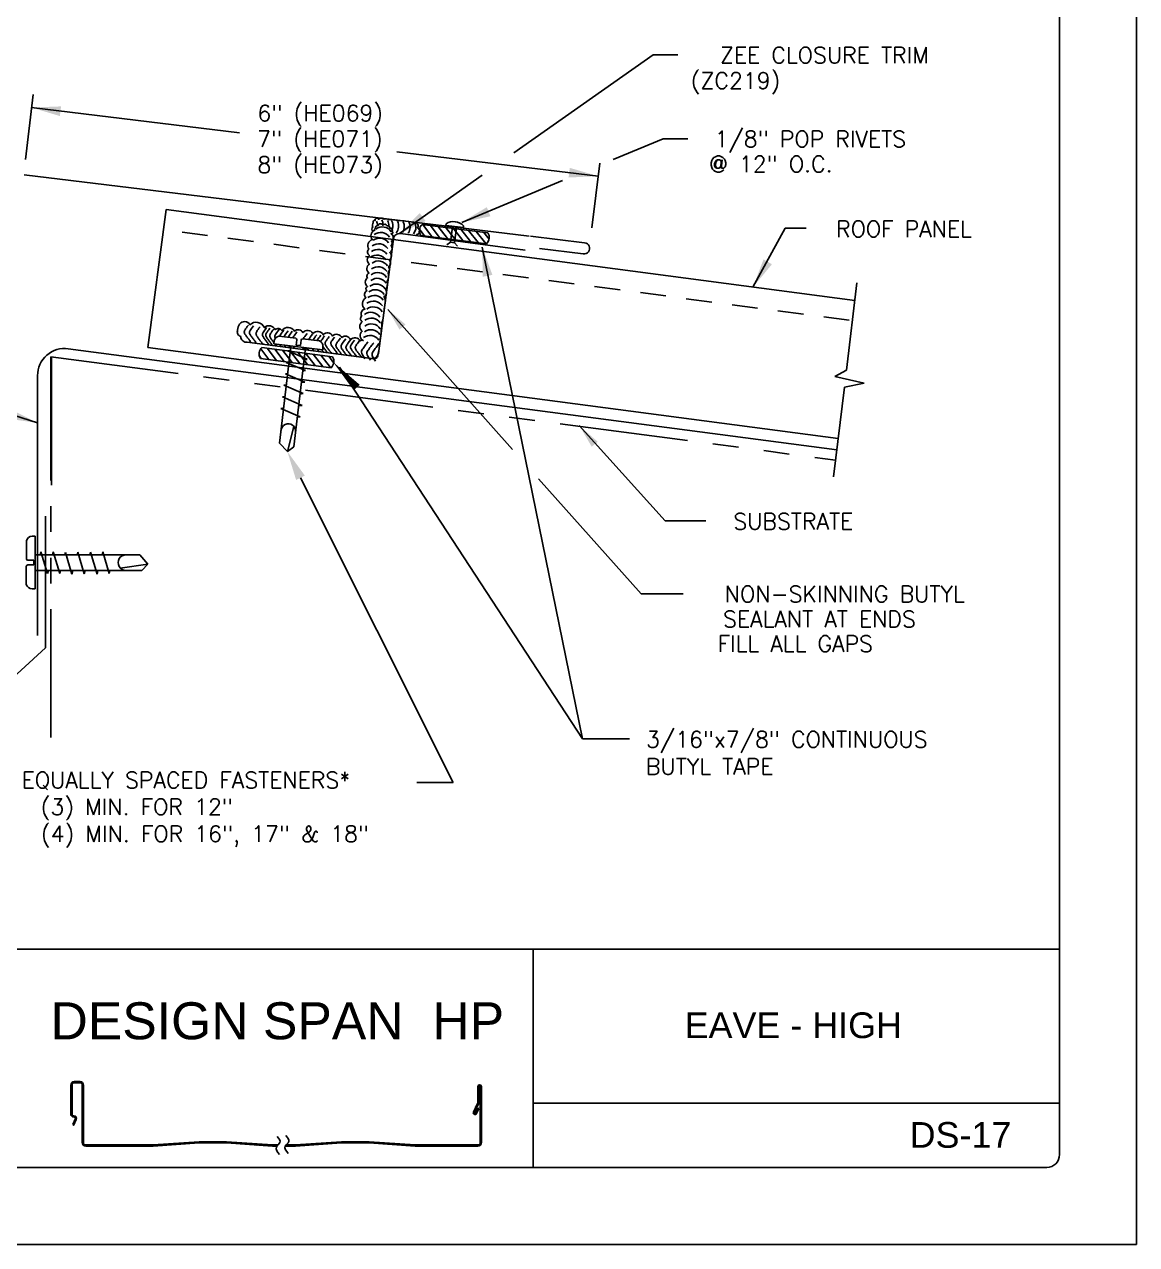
# Model space of a CAD drawing. Extents: x 109.9 to 118.4, y -37.9 to -26.9.
# Drawn here: x 113.01 to 118.42, y -37.92 to -31.98 of the extents above; entities that cross this region are included whole.
import ezdxf
from ezdxf.enums import TextEntityAlignment as Align

# ---------------------------------------------------------------- set-up
doc = ezdxf.new("R2010")
doc.units = 0
doc.header["$LTSCALE"] = 0.5
doc.header["$MEASUREMENT"] = 0
doc.linetypes.add('HIDDEN', pattern=[0.375, 0.25, -0.125])
doc.linetypes.add('PHANTOM', pattern=[2.5, 1.25, -0.25, 0.25, -0.25, 0.25, -0.25])
for name, color, linetype in [('BORDER', 9, 'CONTINUOUS'), ('DIM', 4, 'CONTINUOUS'), ('DWG', 2, 'CONTINUOUS')]:
    doc.layers.add(name, color=color, linetype=linetype)
doc.styles.add('ROMAND', font='romand.shx')
doc.styles.get("Standard").update_dxf_attribs({"font": 'romans.shx'})

msp = doc.modelspace()

# ---------------------------------------------------------------- linework, layer by layer
at = {"layer": 'BORDER'}
for p, q in [((118.4181, -26.9185), (118.4181, -37.9185)), ((118.0431, -27.356), (118.0431, -37.481)), ((118.0431, -36.481), (110.4806, -36.481)), ((115.4806, -36.481), (115.4806, -37.5435)), ((113.2317, -37.1423), (113.2317, -37.2851)), ((113.2371, -37.1423), (113.2371, -37.2851)), ((113.2761, -37.1259), (113.2482, -37.1259)), ((113.2761, -37.1312), (113.2482, -37.1312)), ((113.2872, -37.4225), (113.2872, -37.1423)), ((113.2926, -37.4225), (113.2926, -37.1423)), ((115.2124, -37.1495), (115.2124, -37.2243)), ((115.2178, -37.1495), (115.2178, -37.2243)), ((115.2209, -37.1465), (115.2209, -37.1465)), ((115.2239, -37.4225), (115.2239, -37.1495)), ((115.2293, -37.4225), (115.2293, -37.1495)), ((113.2317, -37.2851), (113.2317, -37.238)), ((115.2114, -37.229), (115.1906, -37.2736)), ((115.2163, -37.2313), (115.1955, -37.2759)), ((115.201, -37.2785), (115.2121, -37.2546)), ((115.2058, -37.2807), (115.2169, -37.2569)), ((115.2169, -37.2569), (115.2121, -37.2546)), ((118.0431, -37.231), (115.4806, -37.231)), ((113.2528, -37.3077), (113.2405, -37.334)), ((113.2448, -37.2922), (113.2454, -37.2922)), ((113.2451, -37.2976), (113.2458, -37.2975)), ((113.2576, -37.31), (113.2454, -37.3363)), ((115.1947, -37.2848), (115.1947, -37.2848)), ((115.1969, -37.2799), (115.1969, -37.2799)), ((115.2293, -37.2924), (115.2293, -37.3756)), ((113.2454, -37.3363), (113.2405, -37.334)), ((113.3037, -37.4336), (113.6318, -37.4336)), ((113.3037, -37.439), (113.6318, -37.439)), ((113.6318, -37.4336), (113.8555, -37.4186)), ((113.6318, -37.439), (113.8555, -37.4239)), ((113.8555, -37.4186), (113.9897, -37.4186)), ((113.8555, -37.4239), (113.9897, -37.4239)), ((113.9897, -37.4186), (114.2133, -37.4336)), ((113.9897, -37.4239), (114.2133, -37.439)), ((114.2133, -37.4336), (114.2404, -37.4336)), ((114.2133, -37.439), (114.2354, -37.439)), ((114.275, -37.439), (114.3254, -37.439)), ((114.2788, -37.4336), (114.3254, -37.4336)), ((114.3254, -37.4336), (114.5491, -37.4186)), ((114.3254, -37.439), (114.5491, -37.4239)), ((114.5491, -37.4186), (114.6833, -37.4186)), ((114.5491, -37.4239), (114.6833, -37.4239)), ((114.6833, -37.4186), (114.9069, -37.4336)), ((114.6833, -37.4239), (114.9069, -37.439)), ((114.9069, -37.4336), (115.2128, -37.4336)), ((114.9069, -37.439), (115.2128, -37.439)), ((117.9806, -37.5435), (110.5431, -37.5435)), ((118.4181, -37.9185), (109.9181, -37.9185))]:
    msp.add_line(p, q, dxfattribs=at)
for centre, radius, start, end in [((113.2482, -37.1423), 0.0165, 90, 180), ((113.2482, -37.1423), 0.0111, 90, 180), ((113.2761, -37.1423), 0.0165, 0, 90), ((113.2761, -37.1423), 0.0111, 0, 90), ((115.2209, -37.1495), 0.00841, 90, 180), ((115.2209, -37.1495), 0.00304, 90, 180), ((115.2209, -37.1495), 0.00841, 0, 90), ((115.2209, -37.1495), 0.00304, 360, 90), ((115.2014, -37.2243), 0.0111, 335, 0), ((115.2014, -37.2243), 0.0165, 335, 0), ((113.2443, -37.2851), 0.0125, 180, 274), ((113.2443, -37.2851), 0.00716, 180, 274), ((113.2463, -37.3047), 0.0125, 335, 94), ((113.2463, -37.3047), 0.00716, 335, 94), ((115.1982, -37.2772), 0.00841, 155, 245), ((115.1982, -37.2772), 0.00841, 245, 335), ((115.1982, -37.2772), 0.00304, 155, 245), ((115.1982, -37.2772), 0.00304, 245, 335), ((113.3037, -37.4225), 0.0165, 180, 270), ((113.3037, -37.4225), 0.0111, 180, 270), ((115.2128, -37.4225), 0.0111, 270, 360), ((115.2128, -37.4225), 0.0165, 270, 0), ((117.9806, -37.481), 0.0625, 270, 0)]:
    msp.add_arc(centre, radius, start, end, dxfattribs=at)
for points in [[(114.2785, -37.3879), (114.2922, -37.4171), (114.2747, -37.4396), (114.2891, -37.4761)], [(114.2356, -37.3926), (114.2493, -37.4218), (114.2318, -37.4443), (114.2463, -37.4807)]]:
    msp.add_spline(points, degree=3, dxfattribs=at)
for p in [(113.2926, -37.1423), (115.2293, -37.1495), (115.2017, -37.2498), (115.2124, -37.2268), (115.2124, -37.2268), (115.2293, -37.2268), (115.2293, -37.2812), (115.2295, -37.2757), (113.2454, -37.3363), (113.2454, -37.3363), (115.2293, -37.3644), (113.2926, -37.4225), (113.3037, -37.4336), (114.1377, -37.4336), (114.1377, -37.4336), (115.2128, -37.4336), (115.2293, -37.4225)]:
    msp.add_point(p, dxfattribs=at)
at = {"layer": 'DIM', "color": 5}
for p, q in [((115.3879, -32.6087), (116.0655, -32.1321)), ((116.0655, -32.1321), (116.1852, -32.1321)), ((113.0488, -32.3238), (113.0104, -32.6408)), ((113.0405, -32.3875), (114.052, -32.51)), ((115.8706, -32.6409), (116.114, -32.5401)), ((116.114, -32.5401), (116.2343, -32.5401)), ((114.8181, -32.6027), (115.7978, -32.7214)), ((115.8053, -32.6589), (115.7673, -32.9729)), ((114.8309, -33.0005), (115.2338, -32.7171)), ((115.1338, -32.9463), (115.6239, -32.7432)), ((116.5507, -33.262), (116.7075, -32.9745)), ((116.7075, -32.9745), (116.8095, -32.9745)), ((115.2335, -33.0665), (115.721, -35.4591)), ((114.7745, -33.3701), (115.3811, -34.0518)), ((114.5383, -33.6505), (115.721, -35.4591)), ((113.0693, -33.9218), (112.4925, -33.7348)), ((115.7051, -33.9336), (116.1245, -34.3988)), ((115.5075, -34.1936), (116.0065, -34.7536)), ((116.1245, -34.3988), (116.3223, -34.3976)), ((116.0065, -34.7536), (116.211, -34.7536)), ((115.721, -35.4591), (115.9494, -35.4591)), ((114.916, -35.6702), (115.0914, -35.6702))]:
    msp.add_line(p, q, dxfattribs=at)
msp.add_lwpolyline([(114.5064, -33.624, 0, 0.04, 0), (114.6228, -33.7499, 0.04, 0.04, 0)], format="xyseb", dxfattribs=at)
msp.add_lwpolyline([(114.3489, -34.1883), (115.0914, -35.6702)], dxfattribs=at)
at = {"layer": 'DIM', "color": 5, "extrusion": (0, 0, -1)}
for points in [[(-113.178, -32.4291), (-113.0399, -32.3876), (-113.1839, -32.3821)], [(-115.6594, -32.6811), (-115.7978, -32.7214), (-115.6538, -32.7281)], [(-115.2734, -32.9166), (-115.1324, -32.9466), (-115.256, -32.8725)], [(-114.9573, -32.939), (-114.8285, -33.0039), (-114.9293, -32.9008)], [(-115.2364, -33.2106), (-115.2335, -33.0665), (-115.283, -33.2019)], [(-116.6434, -33.1501), (-116.5512, -33.261), (-116.6025, -33.1262)], [(-112.9409, -33.8562), (-113.0693, -33.9218), (-112.9266, -33.9014)]]:
    msp.add_solid(points, dxfattribs=at)
at = {"layer": 'DIM', "color": 5}
for points in [[(114.831, -33.4676), (114.8603, -33.4435), (114.7732, -33.3678)], [(115.7662, -34.0374), (115.7955, -34.0133), (115.7084, -33.9377)], [(114.3701, -34.1777), (114.2852, -34.0611), (114.3277, -34.1989)]]:
    msp.add_solid(points, dxfattribs=at)
at = {"layer": 'DWG'}
for p, q in [((113.0051, -32.7158), (115.4624, -33.0133)), ((113.695, -32.8831), (113.6065, -33.5551)), ((117.0463, -33.3264), (113.695, -32.8831)), ((114.8015, -33.0265), (114.7282, -33.5833)), ((115.4427, -33.0808), (114.835, -33.0008)), ((115.7319, -33.0459), (115.4679, -33.014)), ((115.513, -33.0731), (115.725, -33.0988)), ((114.6947, -33.609), (114.0899, -33.5293)), ((113.6065, -33.5551), (116.9659, -33.9973)), ((113.1088, -34.3759), (113.1088, -35.0158)), ((113.1088, -35.0158), (112.8905, -35.2153))]:
    msp.add_line(p, q, dxfattribs=at)
at = {"layer": 'DWG', "color": 46, "linetype": 'HIDDEN'}
msp.add_line((117.0196, -33.4218), (113.7028, -32.9851), dxfattribs=at)
at = {"layer": 'DWG', "color": 46}
for p, q in [((114.9505, -33.0101), (114.9279, -32.9807)), ((114.9515, -33.0103), (114.9281, -32.9798)), ((115.2607, -32.9973), (114.9414, -32.9567)), ((114.9889, -33.0153), (114.943, -32.9554)), ((115.0263, -33.0202), (114.9804, -32.9604)), ((115.0637, -33.0251), (115.0178, -32.9653)), ((115.1011, -33.03), (115.0552, -32.9702)), ((115.0575, -32.9526), (115.0564, -32.9612)), ((115.0564, -32.9612), (115.1417, -32.972)), ((115.0788, -33.043), (115.0883, -32.9683)), ((115.1384, -33.035), (115.0925, -32.9751)), ((115.099, -33.0456), (115.1085, -32.9708)), ((115.1758, -33.0399), (115.1299, -32.98)), ((115.1428, -32.9635), (115.1417, -32.972)), ((115.2132, -33.0448), (115.1673, -32.985)), ((115.2506, -33.0497), (115.2047, -32.9899)), ((115.267, -33.0273), (115.2421, -32.9948)), ((114.9344, -33.0095), (115.2538, -33.0501)), ((115.0612, -33.0548), (115.0788, -33.043)), ((115.0788, -33.043), (115.099, -33.0456)), ((115.1131, -33.0614), (115.099, -33.0456)), ((117.0566, -33.241), (117.0058, -33.6645)), ((114.0773, -33.4727), (114.0761, -33.4757)), ((114.0792, -33.4691), (114.0773, -33.4727)), ((114.0819, -33.4649), (114.0792, -33.4691)), ((114.0855, -33.4597), (114.0819, -33.4649)), ((114.0901, -33.4535), (114.0855, -33.4597)), ((114.0958, -33.4459), (114.0901, -33.4535)), ((114.1044, -33.4719), (114.1025, -33.4754)), ((114.107, -33.4677), (114.1044, -33.4719)), ((114.1105, -33.4627), (114.107, -33.4677)), ((114.115, -33.4567), (114.1105, -33.4627)), ((114.1204, -33.4494), (114.115, -33.4567)), ((114.1389, -33.473), (114.1361, -33.4773)), ((114.1425, -33.4678), (114.1389, -33.473)), ((114.1471, -33.4615), (114.1425, -33.4678)), ((114.1528, -33.4539), (114.1471, -33.4615)), ((114.1736, -33.4722), (114.17, -33.4773)), ((114.1782, -33.4659), (114.1736, -33.4722)), ((114.1839, -33.4583), (114.1782, -33.4659)), ((114.19, -33.4745), (114.1863, -33.4796)), ((114.1946, -33.4682), (114.19, -33.4745)), ((114.2002, -33.4606), (114.1946, -33.4682)), ((114.2148, -33.4713), (114.21, -33.4777)), ((114.2206, -33.4634), (114.2148, -33.4713)), ((114.2448, -33.4668), (114.2389, -33.4748)), ((114.2681, -33.4701), (114.2619, -33.4784)), ((114.2895, -33.4731), (114.2833, -33.4814)), ((114.0761, -33.4757), (114.0756, -33.4785)), ((114.0756, -33.4785), (114.0757, -33.4811)), ((114.0757, -33.4811), (114.0763, -33.4838)), ((114.0763, -33.4838), (114.0773, -33.4866)), ((114.0773, -33.4866), (114.0787, -33.4895)), ((114.0787, -33.4895), (114.0804, -33.4924)), ((114.0804, -33.4924), (114.0824, -33.4954)), ((114.0824, -33.4954), (114.0846, -33.4985)), ((114.0846, -33.4985), (114.087, -33.5017)), ((114.087, -33.5017), (114.0894, -33.5049)), ((114.0894, -33.5049), (114.0919, -33.5081)), ((114.0919, -33.5081), (114.0945, -33.5114)), ((114.0945, -33.5114), (114.097, -33.5147)), ((114.097, -33.5147), (114.0996, -33.5181)), ((114.0996, -33.5181), (114.1023, -33.5215)), ((114.1014, -33.4784), (114.1008, -33.4811)), ((114.1008, -33.4811), (114.1009, -33.4838)), ((114.1009, -33.4838), (114.1015, -33.4865)), ((114.1025, -33.4754), (114.1014, -33.4784)), ((114.1015, -33.4865), (114.1025, -33.4893)), ((114.1023, -33.5215), (114.1049, -33.525)), ((114.1025, -33.4893), (114.1039, -33.4921)), ((114.1039, -33.4921), (114.1057, -33.4951)), ((114.1049, -33.525), (114.1077, -33.5285)), ((114.1057, -33.4951), (114.1077, -33.4981)), ((114.1077, -33.4981), (114.1099, -33.5013)), ((114.1077, -33.5285), (114.1104, -33.532)), ((114.1099, -33.5013), (114.1123, -33.5044)), ((114.1123, -33.5044), (114.1148, -33.5077)), ((114.1148, -33.5077), (114.1174, -33.511)), ((114.1174, -33.511), (114.12, -33.5144)), ((114.12, -33.5144), (114.1226, -33.5178)), ((114.1226, -33.5178), (114.1253, -33.5213)), ((114.1253, -33.5213), (114.128, -33.5248)), ((114.128, -33.5248), (114.1307, -33.5283)), ((114.1307, -33.5283), (114.1335, -33.5319)), ((114.133, -33.4839), (114.1325, -33.4866)), ((114.1325, -33.4866), (114.1326, -33.4893)), ((114.1326, -33.4893), (114.1332, -33.492)), ((114.1342, -33.4808), (114.133, -33.4839)), ((114.1332, -33.492), (114.1342, -33.4947)), ((114.1335, -33.5319), (114.1362, -33.5354)), ((114.1361, -33.4773), (114.1342, -33.4808)), ((114.1342, -33.4947), (114.1356, -33.4976)), ((114.1356, -33.4976), (114.1373, -33.5005)), ((114.1373, -33.5005), (114.1393, -33.5035)), ((114.1393, -33.5035), (114.1415, -33.5066)), ((114.1415, -33.5066), (114.1438, -33.5097)), ((114.1438, -33.5097), (114.1462, -33.5128)), ((114.1462, -33.5128), (114.1487, -33.516)), ((114.1487, -33.516), (114.1511, -33.5192)), ((114.1511, -33.5192), (114.1536, -33.5224)), ((114.1536, -33.5224), (114.1561, -33.5257)), ((114.1561, -33.5257), (114.1587, -33.529)), ((114.1587, -33.529), (114.1614, -33.5324)), ((114.1614, -33.5324), (114.164, -33.5359)), ((114.1642, -33.4882), (114.1637, -33.4909)), ((114.1637, -33.4909), (114.1638, -33.4936)), ((114.1638, -33.4936), (114.1643, -33.4963)), ((114.1654, -33.4851), (114.1642, -33.4882)), ((114.1643, -33.4963), (114.1653, -33.499)), ((114.1653, -33.499), (114.1667, -33.5019)), ((114.1673, -33.4816), (114.1654, -33.4851)), ((114.1667, -33.5019), (114.1685, -33.5048)), ((114.17, -33.4773), (114.1673, -33.4816)), ((114.1685, -33.5048), (114.1704, -33.5078)), ((114.1704, -33.5078), (114.1726, -33.5109)), ((114.1726, -33.5109), (114.1749, -33.514)), ((114.1749, -33.514), (114.1773, -33.5171)), ((114.1773, -33.5171), (114.1797, -33.5202)), ((114.1797, -33.5202), (114.1822, -33.5234)), ((114.1805, -33.4905), (114.18, -33.4932)), ((114.18, -33.4932), (114.1801, -33.4959)), ((114.1801, -33.4959), (114.1806, -33.4986)), ((114.1817, -33.4875), (114.1805, -33.4905)), ((114.1806, -33.4986), (114.1817, -33.5014)), ((114.1836, -33.4839), (114.1817, -33.4875)), ((114.1817, -33.5014), (114.1831, -33.5042)), ((114.1822, -33.5234), (114.1847, -33.5266)), ((114.1831, -33.5042), (114.1848, -33.5072)), ((114.1863, -33.4796), (114.1836, -33.4839)), ((114.1847, -33.5266), (114.1872, -33.5298)), ((114.1848, -33.5072), (114.1867, -33.5101)), ((114.1867, -33.5101), (114.1889, -33.5132)), ((114.1872, -33.5298), (114.1897, -33.5332)), ((114.1889, -33.5132), (114.1912, -33.5162)), ((114.1897, -33.5332), (114.1923, -33.5365)), ((114.1912, -33.5162), (114.1936, -33.5193)), ((114.1936, -33.5193), (114.196, -33.5225)), ((114.196, -33.5225), (114.1984, -33.5256)), ((114.1984, -33.5256), (114.2009, -33.5288)), ((114.2004, -33.494), (114.1999, -33.4968)), ((114.1999, -33.4968), (114.1999, -33.4994)), ((114.1999, -33.4994), (114.2005, -33.5021)), ((114.2016, -33.4909), (114.2004, -33.494)), ((114.2005, -33.5021), (114.2015, -33.5049)), ((114.2009, -33.5288), (114.2034, -33.532)), ((114.2015, -33.5049), (114.2029, -33.5077)), ((114.2035, -33.4873), (114.2016, -33.4909)), ((114.2029, -33.5077), (114.2046, -33.5106)), ((114.2034, -33.532), (114.2059, -33.5353)), ((114.2063, -33.483), (114.2035, -33.4873)), ((114.2046, -33.5106), (114.2066, -33.5136)), ((114.21, -33.4777), (114.2063, -33.483)), ((114.2066, -33.5136), (114.2087, -33.5166)), ((114.2087, -33.5166), (114.211, -33.5196)), ((114.211, -33.5196), (114.2133, -33.5226)), ((114.2133, -33.5226), (114.2156, -33.5256)), ((114.2156, -33.5256), (114.2179, -33.5287)), ((114.2179, -33.5287), (114.2198, -33.5311)), ((114.2206, -33.524), (114.219, -33.5375)), ((114.2244, -33.4977), (114.2239, -33.5005)), ((114.2239, -33.5005), (114.224, -33.5031)), ((114.224, -33.5031), (114.2245, -33.5058)), ((114.2256, -33.4947), (114.2244, -33.4977)), ((114.2245, -33.5058), (114.2255, -33.5086)), ((114.2255, -33.5086), (114.2264, -33.5103)), ((114.2276, -33.491), (114.2256, -33.4947)), ((114.2304, -33.4867), (114.2276, -33.491)), ((114.2342, -33.4813), (114.2304, -33.4867)), ((114.2389, -33.4748), (114.2342, -33.4813)), ((114.3256, -33.5095), (114.2444, -33.4999)), ((114.248, -33.4991), (114.2475, -33.5003)), ((114.25, -33.4954), (114.248, -33.4991)), ((114.253, -33.4908), (114.25, -33.4954)), ((114.2569, -33.4853), (114.253, -33.4908)), ((114.2619, -33.4784), (114.2569, -33.4853)), ((114.2696, -33.5019), (114.2692, -33.5028)), ((114.2716, -33.4982), (114.2696, -33.5019)), ((114.2745, -33.4937), (114.2716, -33.4982)), ((114.2784, -33.4881), (114.2745, -33.4937)), ((114.2833, -33.4814), (114.2784, -33.4881)), ((114.2903, -33.503), (114.2895, -33.5052)), ((114.2923, -33.4994), (114.2903, -33.503)), ((114.295, -33.4951), (114.2923, -33.4994)), ((114.2987, -33.4899), (114.295, -33.4951)), ((114.3033, -33.4836), (114.2987, -33.4899)), ((114.309, -33.4759), (114.3033, -33.4836)), ((114.3139, -33.5056), (114.3133, -33.508)), ((114.3156, -33.5019), (114.3139, -33.5056)), ((114.3182, -33.4976), (114.3156, -33.5019)), ((114.3216, -33.4925), (114.3182, -33.4976)), ((114.326, -33.4863), (114.3216, -33.4925)), ((114.3315, -33.479), (114.326, -33.4863)), ((114.3316, -33.5169), (114.3284, -33.5433)), ((114.3523, -33.5191), (114.3492, -33.5458)), ((114.3597, -33.5131), (114.4409, -33.5227)), ((114.363, -33.5114), (114.3621, -33.5134)), ((114.3658, -33.5067), (114.363, -33.5114)), ((114.3697, -33.5011), (114.3658, -33.5067)), ((114.3746, -33.4943), (114.3697, -33.5011)), ((114.3808, -33.486), (114.3746, -33.4943)), ((114.3896, -33.516), (114.3893, -33.5166)), ((114.3925, -33.5112), (114.3896, -33.516)), ((114.3964, -33.5054), (114.3925, -33.5112)), ((114.4016, -33.4984), (114.3964, -33.5054)), ((114.408, -33.4898), (114.4016, -33.4984)), ((114.4119, -33.5166), (114.4107, -33.5191)), ((114.4145, -33.5122), (114.4119, -33.5166)), ((114.4182, -33.5068), (114.4145, -33.5122)), ((114.4228, -33.5004), (114.4182, -33.5068)), ((114.4286, -33.4927), (114.4228, -33.5004)), ((114.4305, -33.5211), (114.4304, -33.5214)), ((114.4323, -33.5177), (114.4305, -33.5211)), ((114.435, -33.5135), (114.4323, -33.5177)), ((114.4384, -33.5086), (114.435, -33.5135)), ((114.4428, -33.5026), (114.4384, -33.5086)), ((114.4481, -33.4954), (114.4428, -33.5026)), ((114.4485, -33.526), (114.4483, -33.527)), ((114.4496, -33.523), (114.4485, -33.526)), ((114.4514, -33.5196), (114.4496, -33.523)), ((114.4539, -33.5155), (114.4514, -33.5196)), ((114.4573, -33.5107), (114.4539, -33.5155)), ((114.4615, -33.505), (114.4573, -33.5107)), ((114.4667, -33.498), (114.4615, -33.505)), ((114.4691, -33.5311), (114.4686, -33.5339)), ((114.4686, -33.5339), (114.4687, -33.5365)), ((114.4703, -33.5281), (114.4691, -33.5311)), ((114.4722, -33.5245), (114.4703, -33.5281)), ((114.4749, -33.5203), (114.4722, -33.5245)), ((114.4786, -33.5151), (114.4749, -33.5203)), ((114.4832, -33.5088), (114.4786, -33.5151)), ((114.4889, -33.5011), (114.4832, -33.5088)), ((114.4975, -33.531), (114.497, -33.5337)), ((114.497, -33.5337), (114.4971, -33.5363)), ((114.4985, -33.5281), (114.4975, -33.531)), ((114.5003, -33.5248), (114.4985, -33.5281)), ((114.5027, -33.521), (114.5003, -33.5248)), ((114.5058, -33.5165), (114.5027, -33.521)), ((114.5097, -33.5111), (114.5058, -33.5165)), ((114.5144, -33.5047), (114.5097, -33.5111)), ((114.5253, -33.5337), (114.5233, -33.5374)), ((114.5282, -33.5292), (114.5253, -33.5337)), ((114.5321, -33.5237), (114.5282, -33.5292)), ((114.537, -33.517), (114.5321, -33.5237)), ((114.5432, -33.5088), (114.537, -33.517)), ((114.5574, -33.5284), (114.5533, -33.5342)), ((114.5627, -33.5212), (114.5574, -33.5284)), ((114.5693, -33.5124), (114.5627, -33.5212)), ((114.5816, -33.532), (114.5774, -33.5379)), ((114.5869, -33.5247), (114.5816, -33.532)), ((114.5935, -33.5158), (114.5869, -33.5247)), ((114.6021, -33.5323), (114.5985, -33.5375)), ((114.6067, -33.5261), (114.6021, -33.5323)), ((114.6123, -33.5185), (114.6067, -33.5261)), ((114.6308, -33.5284), (114.626, -33.535)), ((114.6367, -33.5204), (114.6308, -33.5284)), ((114.6732, -33.533), (114.6704, -33.5368)), ((114.6755, -33.5299), (114.6732, -33.533)), ((114.6772, -33.5276), (114.6755, -33.5299)), ((114.7036, -33.5339), (114.7012, -33.5372)), ((114.7054, -33.5316), (114.7036, -33.5339)), ((113.2189, -33.5607), (116.9592, -34.0531)), ((114.1957, -33.6133), (114.1555, -33.561)), ((114.5049, -33.6002), (114.1612, -33.555)), ((114.164, -33.5359), (114.1668, -33.5395)), ((114.233, -33.6182), (114.1871, -33.5584)), ((114.1923, -33.5365), (114.195, -33.54)), ((114.195, -33.54), (114.1978, -33.5435)), ((114.2059, -33.5353), (114.2085, -33.5387)), ((114.2085, -33.5387), (114.2112, -33.5421)), ((114.2112, -33.5421), (114.2139, -33.5457)), ((114.457, -33.5656), (114.219, -33.5375)), ((114.2704, -33.6232), (114.2245, -33.5633)), ((114.2253, -33.5382), (114.2277, -33.5413)), ((114.2277, -33.5413), (114.2303, -33.5447)), ((114.2303, -33.5447), (114.233, -33.5482)), ((114.3027, -33.5496), (114.2473, -34.0199)), ((114.2486, -33.541), (114.2488, -33.5412)), ((114.2488, -33.5412), (114.2513, -33.5444)), ((114.2513, -33.5444), (114.2538, -33.5478)), ((114.2538, -33.5478), (114.2566, -33.5513)), ((114.3078, -33.6281), (114.2619, -33.5682)), ((114.2693, -33.5434), (114.27, -33.5443)), ((114.27, -33.5443), (114.2724, -33.5473)), ((114.2724, -33.5473), (114.2749, -33.5506)), ((114.2749, -33.5506), (114.2775, -33.5541)), ((114.3004, -33.5697), (114.2871, -33.5716)), ((114.2871, -33.5716), (114.3811, -33.612)), ((114.2907, -33.5459), (114.2916, -33.5471)), ((114.2916, -33.5471), (114.294, -33.5502)), ((114.294, -33.5502), (114.2965, -33.5534)), ((114.2965, -33.5534), (114.2992, -33.5569)), ((114.3452, -33.633), (114.2993, -33.5732)), ((114.3027, -33.5496), (114.303, -33.5474)), ((114.3127, -33.5485), (114.3136, -33.5497)), ((114.3136, -33.5497), (114.3161, -33.553)), ((114.3161, -33.553), (114.3187, -33.5563)), ((114.3728, -33.5571), (114.3162, -34.0376)), ((114.3187, -33.5563), (114.3215, -33.5598)), ((114.3492, -33.5458), (114.3284, -33.5433)), ((114.3366, -33.5514), (114.3382, -33.5534)), ((114.3826, -33.6379), (114.3367, -33.5781)), ((114.3593, -33.554), (114.3621, -33.5576)), ((114.3621, -33.5576), (114.3685, -33.566)), ((114.3728, -33.5571), (114.373, -33.5556)), ((114.42, -33.6428), (114.374, -33.583)), ((114.3801, -33.5565), (114.3835, -33.561)), ((114.3835, -33.561), (114.3895, -33.5688)), ((114.4052, -33.5595), (114.4093, -33.5648)), ((114.4093, -33.5648), (114.415, -33.5721)), ((114.4573, -33.6478), (114.4114, -33.5879)), ((114.4298, -33.5623), (114.4333, -33.567)), ((114.4333, -33.567), (114.4398, -33.5754)), ((114.4947, -33.6527), (114.4488, -33.5929)), ((114.4517, -33.5649), (114.4517, -33.565)), ((114.4517, -33.565), (114.4542, -33.5681)), ((114.4542, -33.5681), (114.4567, -33.5714)), ((114.4567, -33.5714), (114.4593, -33.5748)), ((114.457, -33.5656), (114.4584, -33.5516)), ((114.4585, -33.5507), (114.4592, -33.5516)), ((114.4592, -33.5516), (114.4616, -33.5547)), ((114.4593, -33.5748), (114.4621, -33.5783)), ((114.4616, -33.5547), (114.4639, -33.5578)), ((114.4639, -33.5578), (114.4664, -33.561)), ((114.4664, -33.561), (114.4688, -33.5641)), ((114.4687, -33.5365), (114.4692, -33.5392)), ((114.4688, -33.5641), (114.4713, -33.5673)), ((114.4692, -33.5392), (114.4702, -33.542)), ((114.4702, -33.542), (114.4716, -33.5448)), ((114.4713, -33.5673), (114.4738, -33.5706)), ((114.4716, -33.5448), (114.4733, -33.5477)), ((114.4733, -33.5477), (114.4752, -33.5506)), ((114.4738, -33.5706), (114.4764, -33.574)), ((114.4752, -33.5506), (114.4773, -33.5535)), ((114.4764, -33.574), (114.4791, -33.5774)), ((114.4773, -33.5535), (114.4794, -33.5564)), ((114.4791, -33.5774), (114.4818, -33.5809)), ((114.4794, -33.5564), (114.4816, -33.5593)), ((114.4816, -33.5593), (114.4838, -33.5621)), ((114.4838, -33.5621), (114.486, -33.5649)), ((114.486, -33.5649), (114.4881, -33.5677)), ((114.4881, -33.5677), (114.4903, -33.5705)), ((114.4903, -33.5705), (114.4926, -33.5735)), ((114.4926, -33.5735), (114.495, -33.5766)), ((114.495, -33.5766), (114.4976, -33.5799)), ((114.4971, -33.5363), (114.4976, -33.539)), ((114.4976, -33.539), (114.4987, -33.5418)), ((114.4976, -33.5799), (114.5002, -33.5834)), ((114.4987, -33.5418), (114.5001, -33.5447)), ((114.5001, -33.5447), (114.5018, -33.5476)), ((114.5018, -33.5476), (114.5038, -33.5507)), ((114.5038, -33.5507), (114.506, -33.5538)), ((114.506, -33.5538), (114.5084, -33.5569)), ((114.5084, -33.5569), (114.5109, -33.5601)), ((114.5109, -33.5601), (114.5134, -33.5634)), ((114.5134, -33.5634), (114.516, -33.5667)), ((114.516, -33.5667), (114.5186, -33.5701)), ((114.5186, -33.5701), (114.5212, -33.5735)), ((114.5212, -33.5735), (114.5239, -33.577)), ((114.5221, -33.5405), (114.5216, -33.5433)), ((114.5216, -33.5433), (114.5216, -33.5459)), ((114.5216, -33.5459), (114.5222, -33.5486)), ((114.5233, -33.5374), (114.5221, -33.5405)), ((114.5222, -33.5486), (114.5232, -33.5514)), ((114.5232, -33.5514), (114.5246, -33.5542)), ((114.5239, -33.577), (114.5266, -33.5804)), ((114.5246, -33.5542), (114.5262, -33.557)), ((114.5262, -33.557), (114.528, -33.5598)), ((114.5266, -33.5804), (114.5293, -33.584)), ((114.528, -33.5598), (114.53, -33.5626)), ((114.5293, -33.584), (114.532, -33.5876)), ((114.53, -33.5626), (114.5321, -33.5653)), ((114.5321, -33.5653), (114.5341, -33.568)), ((114.5341, -33.568), (114.536, -33.5705)), ((114.536, -33.5705), (114.5379, -33.573)), ((114.5379, -33.573), (114.5399, -33.5755)), ((114.5399, -33.5755), (114.5418, -33.578)), ((114.5418, -33.578), (114.5439, -33.5807)), ((114.5439, -33.5807), (114.5461, -33.5835)), ((114.5461, -33.5835), (114.5485, -33.5866)), ((114.5469, -33.5459), (114.5463, -33.5487)), ((114.5463, -33.5487), (114.5464, -33.5514)), ((114.5464, -33.5514), (114.547, -33.5541)), ((114.5482, -33.5427), (114.5469, -33.5459)), ((114.547, -33.5541), (114.548, -33.5568)), ((114.548, -33.5568), (114.5493, -33.5596)), ((114.5503, -33.5389), (114.5482, -33.5427)), ((114.5485, -33.5866), (114.5511, -33.5901)), ((114.5493, -33.5596), (114.5509, -33.5624)), ((114.5533, -33.5342), (114.5503, -33.5389)), ((114.5509, -33.5624), (114.5527, -33.5651)), ((114.5527, -33.5651), (114.5546, -33.5678)), ((114.5546, -33.5678), (114.5565, -33.5704)), ((114.5565, -33.5704), (114.5584, -33.5728)), ((114.5584, -33.5728), (114.5601, -33.5751)), ((114.5601, -33.5751), (114.5618, -33.5773)), ((114.5618, -33.5773), (114.5635, -33.5795)), ((114.5635, -33.5795), (114.5653, -33.5817)), ((114.5653, -33.5817), (114.5671, -33.5841)), ((114.5671, -33.5841), (114.5692, -33.5868)), ((114.5692, -33.5868), (114.5714, -33.5897)), ((114.5709, -33.5497), (114.5704, -33.5524)), ((114.5704, -33.5524), (114.5704, -33.5551)), ((114.5704, -33.5551), (114.571, -33.5578)), ((114.5722, -33.5465), (114.5709, -33.5497)), ((114.571, -33.5578), (114.572, -33.5605)), ((114.5714, -33.5897), (114.574, -33.5931)), ((114.572, -33.5605), (114.5733, -33.5633)), ((114.5743, -33.5426), (114.5722, -33.5465)), ((114.5733, -33.5633), (114.5749, -33.5661)), ((114.5774, -33.5379), (114.5743, -33.5426)), ((114.5749, -33.5661), (114.5767, -33.5688)), ((114.5767, -33.5688), (114.5786, -33.5715)), ((114.5786, -33.5715), (114.5805, -33.574)), ((114.5805, -33.574), (114.5823, -33.5764)), ((114.5823, -33.5764), (114.584, -33.5786)), ((114.584, -33.5786), (114.5856, -33.5807)), ((114.5856, -33.5807), (114.5873, -33.5828)), ((114.5873, -33.5828), (114.5889, -33.585)), ((114.5889, -33.585), (114.5907, -33.5873)), ((114.5907, -33.5873), (114.5927, -33.5899)), ((114.5927, -33.5483), (114.5922, -33.5511)), ((114.5922, -33.5511), (114.5922, -33.5537)), ((114.5922, -33.5537), (114.5928, -33.5564)), ((114.5939, -33.5453), (114.5927, -33.5483)), ((114.5927, -33.5899), (114.595, -33.5928)), ((114.5928, -33.5564), (114.5938, -33.5592)), ((114.5938, -33.5592), (114.5952, -33.562)), ((114.5958, -33.5417), (114.5939, -33.5453)), ((114.595, -33.5928), (114.5976, -33.5962)), ((114.5952, -33.562), (114.5968, -33.5649)), ((114.5985, -33.5375), (114.5958, -33.5417)), ((114.5968, -33.5649), (114.5987, -33.5677)), ((114.5987, -33.5677), (114.6008, -33.5706)), ((114.6008, -33.5706), (114.6029, -33.5734)), ((114.6029, -33.5734), (114.605, -33.5762)), ((114.605, -33.5762), (114.6071, -33.5789)), ((114.6071, -33.5789), (114.6092, -33.5816)), ((114.6092, -33.5816), (114.6112, -33.5842)), ((114.6112, -33.5842), (114.6134, -33.587)), ((114.6134, -33.587), (114.6156, -33.5899)), ((114.6156, -33.5899), (114.6179, -33.5929)), ((114.6162, -33.5515), (114.6157, -33.5542)), ((114.6157, -33.5542), (114.6158, -33.5569)), ((114.6158, -33.5569), (114.6163, -33.5596)), ((114.6174, -33.5484), (114.6162, -33.5515)), ((114.6163, -33.5596), (114.6173, -33.5623)), ((114.6173, -33.5623), (114.6187, -33.5652)), ((114.6194, -33.5447), (114.6174, -33.5484)), ((114.6179, -33.5929), (114.6204, -33.5961)), ((114.6187, -33.5652), (114.6204, -33.568)), ((114.6222, -33.5403), (114.6194, -33.5447)), ((114.6204, -33.568), (114.6222, -33.5709)), ((114.626, -33.535), (114.6222, -33.5403)), ((114.6222, -33.5709), (114.6243, -33.5737)), ((114.6243, -33.5737), (114.6264, -33.5766)), ((114.6264, -33.5766), (114.6285, -33.5793)), ((114.6285, -33.5793), (114.6306, -33.582)), ((114.6306, -33.582), (114.6327, -33.5847)), ((114.6327, -33.5847), (114.6347, -33.5874)), ((114.6347, -33.5874), (114.6368, -33.5901)), ((114.6368, -33.5901), (114.639, -33.593)), ((114.639, -33.593), (114.6414, -33.596)), ((114.6463, -33.5724), (114.646, -33.5774)), ((114.646, -33.5774), (114.6471, -33.5834)), ((114.6479, -33.568), (114.6463, -33.5724)), ((114.6471, -33.5834), (114.6501, -33.5905)), ((114.6503, -33.5638), (114.6479, -33.568)), ((114.6501, -33.5905), (114.6553, -33.5992)), ((114.6534, -33.5596), (114.6503, -33.5638)), ((114.6568, -33.5551), (114.6534, -33.5596)), ((114.6603, -33.5504), (114.6568, -33.5551)), ((114.6638, -33.5456), (114.6603, -33.5504)), ((114.6672, -33.5411), (114.6638, -33.5456)), ((114.6704, -33.5368), (114.6672, -33.5411)), ((114.6726, -33.5789), (114.6722, -33.584)), ((114.6722, -33.584), (114.6733, -33.5899)), ((114.6742, -33.5743), (114.6726, -33.5789)), ((114.6733, -33.5899), (114.6763, -33.5971)), ((114.6768, -33.57), (114.6742, -33.5743)), ((114.68, -33.5656), (114.6768, -33.57)), ((114.6836, -33.5608), (114.68, -33.5656)), ((114.6873, -33.5557), (114.6836, -33.5608)), ((114.6911, -33.5507), (114.6873, -33.5557)), ((114.6948, -33.5458), (114.6911, -33.5507)), ((114.6982, -33.5412), (114.6948, -33.5458)), ((114.6978, -33.5833), (114.6974, -33.5884)), ((114.6974, -33.5884), (114.6985, -33.5944)), ((114.6995, -33.5787), (114.6978, -33.5833)), ((114.7012, -33.5372), (114.6982, -33.5412)), ((114.7021, -33.5743), (114.6995, -33.5787)), ((114.7054, -33.5698), (114.7021, -33.5743)), ((114.709, -33.5649), (114.7054, -33.5698)), ((114.7128, -33.5598), (114.709, -33.5649)), ((114.7167, -33.5546), (114.7128, -33.5598)), ((114.7204, -33.5496), (114.7167, -33.5546)), ((114.7239, -33.545), (114.7204, -33.5496)), ((114.7269, -33.5409), (114.7239, -33.545)), ((114.7294, -33.5375), (114.7269, -33.5409)), ((114.7312, -33.5352), (114.7294, -33.5375)), ((114.1583, -33.6084), (114.1488, -33.596)), ((114.1543, -33.6079), (114.4979, -33.6531)), ((114.2939, -33.6252), (114.2799, -33.6272)), ((114.2799, -33.6272), (114.3739, -33.6675)), ((114.3809, -33.6131), (114.366, -33.6151)), ((114.5111, -33.6303), (114.4862, -33.5978)), ((114.6204, -33.5961), (114.623, -33.5995)), ((114.6414, -33.596), (114.6438, -33.5992)), ((114.6438, -33.5992), (114.6465, -33.6026)), ((114.6553, -33.5992), (114.6629, -33.6097)), ((114.6763, -33.5971), (114.6814, -33.6058)), ((114.6814, -33.6058), (114.689, -33.6163)), ((114.6985, -33.5944), (114.7015, -33.6016)), ((114.7015, -33.6016), (114.7066, -33.6103)), ((114.7066, -33.6103), (114.7142, -33.6208)), ((113.0694, -33.6918), (113.0694, -34.9562)), ((114.2872, -33.6816), (114.276, -33.6832)), ((114.276, -33.6832), (114.37, -33.7235)), ((114.3739, -33.6675), (114.3596, -33.6695)), ((117.0058, -33.6645), (116.9498, -33.6952)), ((116.9498, -33.6952), (117.0927, -33.7276)), ((114.2806, -33.737), (114.2685, -33.7387)), ((114.2685, -33.7387), (114.3625, -33.7791)), ((114.37, -33.7235), (114.3529, -33.7259)), ((116.9957, -33.7486), (116.9435, -34.1842)), ((117.0927, -33.7276), (116.9957, -33.7486)), ((114.274, -33.7937), (114.2609, -33.7955)), ((114.2609, -33.7955), (114.3568, -33.8367)), ((114.3625, -33.7791), (114.3464, -33.7813)), ((114.2682, -33.849), (114.2534, -33.851)), ((114.2534, -33.851), (114.3474, -33.8914)), ((114.3568, -33.8367), (114.3396, -33.8391)), ((114.2854, -34.0612), (114.3172, -33.9387)), ((114.3474, -33.8914), (114.3337, -33.8918)), ((114.2854, -34.0612), (114.2473, -34.0199)), ((114.3162, -34.0376), (114.2854, -34.0612)), ((113.0437, -34.4731), (113.0583, -34.4731)), ((113.0583, -34.7294), (113.0583, -34.4731)), ((113.0152, -34.5828), (113.0152, -34.4953)), ((113.0223, -34.5901), (113.0508, -34.5901)), ((113.0508, -34.6124), (113.0508, -34.5901)), ((113.0607, -34.5636), (113.0583, -34.5636)), ((113.0607, -34.5636), (113.5674, -34.5636)), ((113.0823, -34.5636), (113.086, -34.5496)), ((113.086, -34.5496), (113.1171, -34.6546)), ((113.1421, -34.5636), (113.1459, -34.549)), ((113.1459, -34.549), (113.1771, -34.6539)), ((113.2029, -34.5636), (113.2059, -34.5519)), ((113.2059, -34.5519), (113.237, -34.6568)), ((113.2626, -34.5636), (113.2659, -34.5509)), ((113.2659, -34.5509), (113.297, -34.6558)), ((113.3236, -34.5636), (113.3272, -34.5499)), ((113.3272, -34.5499), (113.3589, -34.6569)), ((113.3831, -34.5644), (113.3872, -34.5489)), ((113.3872, -34.5489), (113.4183, -34.6538)), ((113.6065, -34.6093), (113.5674, -34.5636)), ((113.0147, -34.6195), (113.0147, -34.707)), ((113.022, -34.6124), (113.0508, -34.6124)), ((113.0598, -34.639), (113.0583, -34.639)), ((113.0598, -34.639), (113.5775, -34.639)), ((113.1183, -34.6546), (113.1223, -34.639)), ((113.1771, -34.6539), (113.181, -34.639)), ((113.237, -34.6568), (113.2417, -34.639)), ((113.297, -34.6558), (113.3014, -34.639)), ((113.3589, -34.6569), (113.3636, -34.639)), ((113.4183, -34.6538), (113.4204, -34.6393)), ((113.6065, -34.6093), (113.4723, -34.6277)), ((113.5775, -34.639), (113.6065, -34.6093)), ((113.0583, -34.7294), (113.0433, -34.7292))]:
    msp.add_line(p, q, dxfattribs=at)
at = {"layer": 'DWG', "linetype": 'PHANTOM'}
for p, q in [((113.134, -33.5998), (116.9533, -34.1026)), ((113.134, -35.4522), (113.134, -33.5998)), ((113.1375, -33.6003), (113.1375, -34.2618))]:
    msp.add_line(p, q, dxfattribs=at)
at = {"layer": 'DWG', "color": 46}
for points in [[(114.7014, -32.9898, -0.453676), (114.7008, -32.9681, -0.240005), (114.7027, -32.9477, -0.561396), (114.7132, -32.936, -0.996006), (114.7298, -32.9321, -0.434486), (114.7557, -32.9314, -0.257133), (114.7788, -32.9328, -0.081687), (114.8243, -32.9375, -0.013571), (114.8623, -32.9396, -0.05037), (114.9139, -32.9504, -0.520567), (114.918, -32.9728, -0.520567), (114.9261, -32.9925, -0.520567), (114.916, -33.0047, -0.520567), (114.9112, -33.0095)], [(114.0899, -33.5293, -0.454641), (114.0584, -33.5015, -0.455874), (114.0433, -33.471, -0.181242), (114.0527, -33.4406, -0.520567), (114.1031, -33.4441, -0.520567), (114.1735, -33.4581, -0.520567), (114.2263, -33.4687, -0.520567), (114.2579, -33.4722, -0.520567), (114.3201, -33.4757, -0.520567), (114.3611, -33.4827, -0.520567), (114.4092, -33.4862, -0.520567), (114.4596, -33.4933, -0.520567), (114.5053, -33.4991, -0.520567), (114.5499, -33.5062, -0.520567), (114.5921, -33.5167, -0.520567), (114.6402, -33.5237, -0.520567), (114.6542, -33.5214, -0.520567), (114.6495, -33.4757, -0.520567), (114.6495, -33.43, -0.520567), (114.6472, -33.4019, -0.520567), (114.6624, -33.3679, -0.520567), (114.6671, -33.3128, -0.520567), (114.6718, -33.28, -0.520567), (114.6753, -33.2578, -0.520567), (114.6753, -33.2167, -0.520567), (114.6824, -33.1933, -0.520567), (114.6847, -33.1488, -0.520567), (114.6847, -33.1078, -0.520567), (114.6824, -33.0761, -0.520567), (114.6988, -33.0304, -0.520567), (114.7105, -32.9847, -0.810061), (114.7131, -32.977, -0.461623), (114.7263, -32.9613, -0.684835), (114.7496, -32.9604, -0.642969), (114.7702, -32.9628, -0.479575), (114.7857, -32.9762, -0.766211), (114.7943, -32.9908, -1.10839), (114.7902, -33.0011, -0.520567), (114.7914, -33.0375, -0.520567), (114.7891, -33.0586, -0.520567), (114.7832, -33.0925, -0.520567), (114.7809, -33.1289, -0.520567), (114.7774, -33.1605, -0.334045), (114.775, -33.1933, -0.192033), (114.7715, -33.232, -0.199459), (114.7633, -33.2742, -0.520567), (114.7551, -33.307, -0.239456), (114.7591, -33.3486, -0.00339), (114.7543, -33.3852, -0.072711), (114.7433, -33.4382, -0.263118), (114.741, -33.464, -0.079115), (114.7398, -33.4968, 0.013784), (114.7316, -33.5624, -0.038169), (114.7258, -33.5894, -0.520567), (114.707, -33.6081)]]:
    msp.add_lwpolyline(points, format="xyb", dxfattribs=at)
for centre, radius, start, end in [((114.6718, -32.9631), 0.0521, 1.72903, 26.14), ((114.6983, -32.9578), 0.0521, 358.50818, 27.84922), ((114.7263, -32.9608), 0.0521, 356.6638, 26.14), ((114.7464, -32.9607), 0.0521, 338.96132, 27.84922), ((114.7392, -33.0472), 0.0521, 33.50403, 127.0219), ((114.7472, -33.0204), 0.0521, 33.50403, 127.0219), ((114.7743, -32.9637), 0.0521, 320.28006, 26.14), ((114.8022, -32.9667), 0.0521, 326.86537, 26.82107), ((114.8301, -32.9697), 0.0521, 326.72675, 28.21658), ((114.8583, -32.9705), 0.0521, 322.13835, 18.59812), ((114.9674, -32.987), 0.04, 130.68969, 214.31031), ((115.0934, -33.0111), 0.0686, 43.94552, 121.56937), ((115.2277, -33.0198), 0.04, 310.68969, 34.31031), ((114.7299, -33.1026), 0.0521, 33.50403, 127.0219), ((114.7346, -33.0749), 0.0521, 33.50403, 127.0219), ((114.7206, -33.1579), 0.0521, 33.50403, 127.0219), ((114.7253, -33.1303), 0.0521, 33.50403, 127.0219), ((114.7268, -33.2143), 0.0521, 33.50403, 127.0219), ((114.7286, -33.1862), 0.0521, 33.50403, 127.0219), ((114.7226, -33.2705), 0.0521, 33.50403, 127.0219), ((114.7248, -33.2424), 0.0521, 33.50403, 127.0219), ((114.7132, -33.3258), 0.0521, 33.50403, 127.0219), ((114.7179, -33.2981), 0.0521, 33.50403, 127.0219), ((114.7039, -33.3812), 0.0521, 33.50403, 127.0219), ((114.7086, -33.3535), 0.0521, 33.50403, 127.0219), ((114.6922, -33.4357), 0.0521, 33.50403, 127.0219), ((114.6939, -33.464), 0.0521, 33.50403, 127.0219), ((114.7028, -33.4094), 0.0521, 33.50403, 127.0219), ((114.6917, -33.5204), 0.0521, 33.50403, 127.0219), ((114.6938, -33.4923), 0.0521, 33.50403, 127.0219), ((114.2484, -33.5276), 0.028, 98.30545, 172.53238), ((114.3249, -33.5162), 0.00673, 354.0117, 84.0117), ((114.359, -33.5198), 0.00673, 84.0117, 174.0117), ((114.4305, -33.5487), 0.028, 354.0117, 68.23863), ((114.687, -33.548), 0.0521, 33.50403, 127.0219), ((113.2016, -33.6918), 0.1322, 82.5, 180), ((114.1873, -33.5853), 0.04, 130.68969, 214.31031), ((114.4718, -33.6228), 0.04, 310.68969, 34.31031), ((114.2897, -33.9608), 0.0353, 352.34694, 175.54493), ((113.0441, -34.5031), 0.03, 90.73966, 164.96659), ((113.0224, -34.5829), 0.0072, 179.26034, 269.26034), ((113.4992, -34.6013), 0.0377, 87.72711, 270.9251), ((113.0219, -34.6196), 0.0072, 89.26034, 179.26034), ((113.0437, -34.6992), 0.03, 195.03341, 269.26034)]:
    msp.add_arc(centre, radius, start, end, dxfattribs=at)
at = {"layer": 'DWG'}
for centre, radius, start, end in [((114.8311, -33.0303), 0.0298, 82.5, 172.5), ((115.7296, -33.0725), 0.0267, 260.11211, 84.88789), ((114.6986, -33.5794), 0.0298, 262.5, 352.5)]:
    msp.add_arc(centre, radius, start, end, dxfattribs=at)

# ---------------------------------------------------------------- texts
at = {"layer": 'BORDER', "attachment_point": 5, "style": 'ROMAND'}
for s, insert, char_height, width in [('\\pt1.98;{\\fArial|b0|i0|c0|p34;DESIGN SPAN  HP }', (114.2362, -36.8312), 0.18, 2.501468), ('\\pt1.375;{\\fArial|b0|i0|c0|p34;EAVE - HIGH}', (116.7473, -36.8524), 0.125, 2.501468), ('\\pt1.375;{\\fArial|b0|i0|c0|p34;DS-17}', (117.561, -37.3859), 0.125, 0.609551)]:
    msp.add_mtext(s, dxfattribs=dict(at, insert=insert, char_height=char_height, width=width))
at = {"layer": 'DIM'}
for s, p in [('ZEE CLOSURE TRIM', (117.4072, -32.1721)), ('1/8" POP RIVETS', (117.2963, -32.5801)), ('@ 12" O.C.', (116.9384, -32.702)), ('ROOF PANEL', (117.6169, -33.0178)), ('SUBSTRATE', (117.0394, -34.4399)), ('NON-SKINNING BUTYL', (117.5818, -34.7935)), ('SEALANT AT ENDS', (117.3439, -34.9153)), ('FILL ALL GAPS', (117.1353, -35.0352))]:
    msp.add_text(s, height=0.07875, dxfattribs=at).set_placement(p, align=Align.RIGHT)
for s, p in [('(ZC219)', (116.2487, -32.2962)), ('3/16"x7/8" CONTINUOUS', (116.0308, -35.5005)), ('BUTYL TAPE', (116.0299, -35.6325)), ('EQUALLY SPACED FASTENERS*', (112.9922, -35.6983)), ('(3) MIN. FOR 12"', (113.0854, -35.8285)), ('(4) MIN. FOR 16", 17" & 18"', (113.0864, -35.9601))]:
    msp.add_text(s, height=0.07875, dxfattribs=at).set_placement(p)
at = {"layer": 'DIM', "char_height": 0.07875, "attachment_point": 5}
for s, insert in [('\\A1;6" (HE069)', (114.4454, -32.4282)), ('\\A1;7" (HE071)', (114.4438, -32.5528)), ('\\A1;8" (HE073)', (114.4447, -32.6789))]:
    msp.add_mtext(s, dxfattribs=dict(at, insert=insert))

doc.saveas('drawing.dxf')
